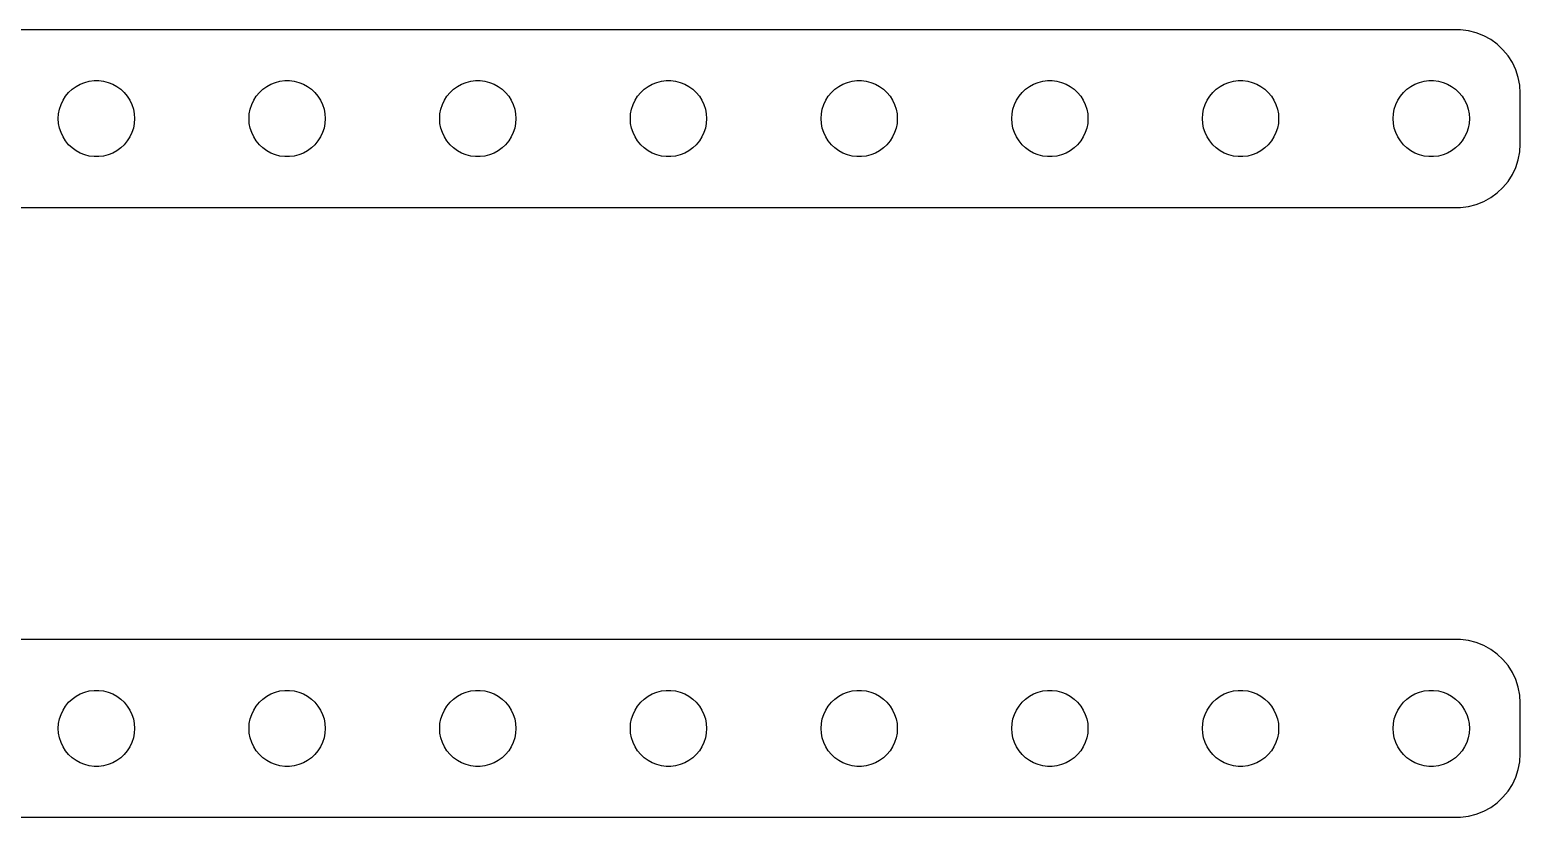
# Model space of a CAD drawing. Header units: metres. Extents: x -108 to 108, y 45 to 75.
# Drawn here: x 49.9 to 108.5, y 44.5 to 75.5 of the extents above; entities that cross this region are included whole.
import ezdxf

# ---------------------------------------------------------------- set-up
doc = ezdxf.new("R2010")
doc.units = ezdxf.units.M

msp = doc.modelspace()

# ---------------------------------------------------------------- linework, layer by layer
for p, q in [((106.157, 75.4951), (-106.157, 75.4951)), ((106.468, 75.4557), (106.157, 75.4951)), ((106.773, 75.3776), (106.468, 75.4557)), ((107.064, 75.2621), (106.773, 75.3776)), ((107.34, 75.1108), (107.064, 75.2621)), ((107.594, 74.9263), (107.34, 75.1108)), ((107.822, 74.7114), (107.594, 74.9263)), ((108.023, 74.4695), (107.822, 74.7114)), ((108.191, 74.2044), (108.023, 74.4695)), ((108.324, 73.9203), (108.191, 74.2044)), ((108.421, 73.6217), (108.324, 73.9203)), ((51.6963, 73.2665), (51.8613, 73.3572)), ((51.8613, 73.3572), (52.0365, 73.4266)), ((52.0365, 73.4266), (52.2189, 73.4734)), ((52.2189, 73.4734), (52.4058, 73.497)), ((52.4058, 73.497), (52.5942, 73.497)), ((52.5942, 73.497), (52.7811, 73.4734)), ((52.7811, 73.4734), (52.9635, 73.4266)), ((52.9635, 73.4266), (53.1387, 73.3572)), ((53.1387, 73.3572), (53.3037, 73.2665)), ((59.1963, 73.2665), (59.3613, 73.3572)), ((59.3613, 73.3572), (59.5365, 73.4266)), ((59.5365, 73.4266), (59.7189, 73.4734)), ((59.7189, 73.4734), (59.9058, 73.497)), ((59.9058, 73.497), (60.0942, 73.497)), ((60.0942, 73.497), (60.2811, 73.4734)), ((60.2811, 73.4734), (60.4635, 73.4266)), ((60.4635, 73.4266), (60.6387, 73.3572)), ((60.6387, 73.3572), (60.8037, 73.2665)), ((66.6963, 73.2665), (66.8613, 73.3572)), ((66.8613, 73.3572), (67.0365, 73.4266)), ((67.0365, 73.4266), (67.2189, 73.4734)), ((67.2189, 73.4734), (67.4058, 73.497)), ((67.4058, 73.497), (67.5942, 73.497)), ((67.5942, 73.497), (67.7811, 73.4734)), ((67.7811, 73.4734), (67.9635, 73.4266)), ((67.9635, 73.4266), (68.1387, 73.3572)), ((68.1387, 73.3572), (68.3037, 73.2665)), ((74.1963, 73.2665), (74.3613, 73.3572)), ((74.3613, 73.3572), (74.5365, 73.4266)), ((74.5365, 73.4266), (74.7189, 73.4734)), ((74.7189, 73.4734), (74.9058, 73.497)), ((74.9058, 73.497), (75.0942, 73.497)), ((75.0942, 73.497), (75.2811, 73.4734)), ((75.2811, 73.4734), (75.4635, 73.4266)), ((75.4635, 73.4266), (75.6387, 73.3572)), ((75.6387, 73.3572), (75.8037, 73.2665)), ((81.6963, 73.2665), (81.8613, 73.3572)), ((81.8613, 73.3572), (82.0365, 73.4266)), ((82.0365, 73.4266), (82.2189, 73.4734)), ((82.2189, 73.4734), (82.4058, 73.497)), ((82.4058, 73.497), (82.5942, 73.497)), ((82.5942, 73.497), (82.7811, 73.4734)), ((82.7811, 73.4734), (82.9635, 73.4266)), ((82.9635, 73.4266), (83.1387, 73.3572)), ((83.1387, 73.3572), (83.3037, 73.2665)), ((89.1963, 73.2665), (89.3613, 73.3572)), ((89.3613, 73.3572), (89.5365, 73.4266)), ((89.5365, 73.4266), (89.7189, 73.4734)), ((89.7189, 73.4734), (89.9058, 73.497)), ((89.9058, 73.497), (90.0942, 73.497)), ((90.0942, 73.497), (90.2811, 73.4734)), ((90.2811, 73.4734), (90.4635, 73.4266)), ((90.4635, 73.4266), (90.6387, 73.3572)), ((90.6387, 73.3572), (90.8037, 73.2665)), ((96.6963, 73.2665), (96.8613, 73.3572)), ((96.8613, 73.3572), (97.0365, 73.4266)), ((97.0365, 73.4266), (97.2189, 73.4734)), ((97.2189, 73.4734), (97.4058, 73.497)), ((97.4058, 73.497), (97.5942, 73.497)), ((97.5942, 73.497), (97.7811, 73.4734)), ((97.7811, 73.4734), (97.9635, 73.4266)), ((97.9635, 73.4266), (98.1387, 73.3572)), ((98.1387, 73.3572), (98.3037, 73.2665)), ((104.196, 73.2665), (104.361, 73.3572)), ((104.361, 73.3572), (104.536, 73.4266)), ((104.536, 73.4266), (104.719, 73.4734)), ((104.719, 73.4734), (104.906, 73.497)), ((104.906, 73.497), (105.094, 73.497)), ((105.094, 73.497), (105.281, 73.4734)), ((105.281, 73.4734), (105.464, 73.4266)), ((105.464, 73.4266), (105.639, 73.3572)), ((105.639, 73.3572), (105.804, 73.2665)), ((108.48, 73.3133), (108.421, 73.6217)), ((108.5, 73), (108.48, 73.3133)), ((51.1053, 72.5522), (51.1855, 72.7226)), ((51.1855, 72.7226), (51.2865, 72.8817)), ((51.2865, 72.8817), (51.4065, 73.0268)), ((51.4065, 73.0268), (51.5439, 73.1558)), ((51.5439, 73.1558), (51.6963, 73.2665)), ((53.3037, 73.2665), (53.4561, 73.1558)), ((53.4561, 73.1558), (53.5934, 73.0268)), ((53.5934, 73.0268), (53.7135, 72.8817)), ((53.7135, 72.8817), (53.8145, 72.7226)), ((53.8145, 72.7226), (53.8947, 72.5522)), ((58.6053, 72.5522), (58.6855, 72.7226)), ((58.6855, 72.7226), (58.7865, 72.8817)), ((58.7865, 72.8817), (58.9065, 73.0268)), ((58.9065, 73.0268), (59.0439, 73.1558)), ((59.0439, 73.1558), (59.1963, 73.2665)), ((60.8037, 73.2665), (60.9561, 73.1558)), ((60.9561, 73.1558), (61.0934, 73.0268)), ((61.0934, 73.0268), (61.2135, 72.8817)), ((61.2135, 72.8817), (61.3145, 72.7226)), ((61.3145, 72.7226), (61.3947, 72.5522)), ((66.1053, 72.5522), (66.1855, 72.7226)), ((66.1855, 72.7226), (66.2865, 72.8817)), ((66.2865, 72.8817), (66.4065, 73.0268)), ((66.4065, 73.0268), (66.5439, 73.1558)), ((66.5439, 73.1558), (66.6963, 73.2665)), ((68.3037, 73.2665), (68.4561, 73.1558)), ((68.4561, 73.1558), (68.5934, 73.0268)), ((68.5934, 73.0268), (68.7135, 72.8817)), ((68.7135, 72.8817), (68.8145, 72.7226)), ((68.8145, 72.7226), (68.8947, 72.5522)), ((73.6053, 72.5522), (73.6855, 72.7226)), ((73.6855, 72.7226), (73.7865, 72.8817)), ((73.7865, 72.8817), (73.9065, 73.0268)), ((73.9065, 73.0268), (74.0439, 73.1558)), ((74.0439, 73.1558), (74.1963, 73.2665)), ((75.8037, 73.2665), (75.9561, 73.1558)), ((75.9561, 73.1558), (76.0934, 73.0268)), ((76.0934, 73.0268), (76.2135, 72.8817)), ((76.2135, 72.8817), (76.3145, 72.7226)), ((76.3145, 72.7226), (76.3947, 72.5522)), ((81.1053, 72.5522), (81.1855, 72.7226)), ((81.1855, 72.7226), (81.2865, 72.8817)), ((81.2865, 72.8817), (81.4065, 73.0268)), ((81.4065, 73.0268), (81.5439, 73.1558)), ((81.5439, 73.1558), (81.6963, 73.2665)), ((83.3037, 73.2665), (83.4561, 73.1558)), ((83.4561, 73.1558), (83.5934, 73.0268)), ((83.5934, 73.0268), (83.7135, 72.8817)), ((83.7135, 72.8817), (83.8145, 72.7226)), ((83.8145, 72.7226), (83.8947, 72.5522)), ((88.6053, 72.5522), (88.6855, 72.7226)), ((88.6855, 72.7226), (88.7865, 72.8817)), ((88.7865, 72.8817), (88.9065, 73.0268)), ((88.9065, 73.0268), (89.0439, 73.1558)), ((89.0439, 73.1558), (89.1963, 73.2665)), ((90.8037, 73.2665), (90.9561, 73.1558)), ((90.9561, 73.1558), (91.0934, 73.0268)), ((91.0934, 73.0268), (91.2135, 72.8817)), ((91.2135, 72.8817), (91.3145, 72.7226)), ((91.3145, 72.7226), (91.3947, 72.5522)), ((96.1053, 72.5522), (96.1855, 72.7226)), ((96.1855, 72.7226), (96.2865, 72.8817)), ((96.2865, 72.8817), (96.4065, 73.0268)), ((96.4065, 73.0268), (96.5439, 73.1558)), ((96.5439, 73.1558), (96.6963, 73.2665)), ((98.3037, 73.2665), (98.4561, 73.1558)), ((98.4561, 73.1558), (98.5934, 73.0268)), ((98.5934, 73.0268), (98.7135, 72.8817)), ((98.7135, 72.8817), (98.8145, 72.7226)), ((98.8145, 72.7226), (98.8947, 72.5522)), ((103.605, 72.5522), (103.686, 72.7226)), ((103.686, 72.7226), (103.786, 72.8817)), ((103.786, 72.8817), (103.907, 73.0268)), ((103.907, 73.0268), (104.044, 73.1558)), ((104.044, 73.1558), (104.196, 73.2665)), ((105.804, 73.2665), (105.956, 73.1558)), ((105.956, 73.1558), (106.093, 73.0268)), ((106.093, 73.0268), (106.214, 72.8817)), ((106.214, 72.8817), (106.314, 72.7226)), ((106.314, 72.7226), (106.395, 72.5522)), ((108.5, 71), (108.5, 73)), ((51, 72), (51.0118, 72.188)), ((51.0118, 72.188), (51.0471, 72.373)), ((51.0471, 72.373), (51.1053, 72.5522)), ((53.8947, 72.5522), (53.9529, 72.373)), ((53.9529, 72.373), (53.9882, 72.188)), ((53.9882, 72.188), (54, 72)), ((58.5, 72), (58.5118, 72.188)), ((58.5118, 72.188), (58.5471, 72.373)), ((58.5471, 72.373), (58.6053, 72.5522)), ((61.3947, 72.5522), (61.4529, 72.373)), ((61.4529, 72.373), (61.4882, 72.188)), ((61.4882, 72.188), (61.5, 72)), ((66, 72), (66.0118, 72.188)), ((66.0118, 72.188), (66.0471, 72.373)), ((66.0471, 72.373), (66.1053, 72.5522)), ((68.8947, 72.5522), (68.9529, 72.373)), ((68.9529, 72.373), (68.9882, 72.188)), ((68.9882, 72.188), (69, 72)), ((73.5, 72), (73.5118, 72.188)), ((73.5118, 72.188), (73.5471, 72.373)), ((73.5471, 72.373), (73.6053, 72.5522)), ((76.3947, 72.5522), (76.4529, 72.373)), ((76.4529, 72.373), (76.4882, 72.188)), ((76.4882, 72.188), (76.5, 72)), ((81, 72), (81.0118, 72.188)), ((81.0118, 72.188), (81.0471, 72.373)), ((81.0471, 72.373), (81.1053, 72.5522)), ((83.8947, 72.5522), (83.9529, 72.373)), ((83.9529, 72.373), (83.9882, 72.188)), ((83.9882, 72.188), (84, 72)), ((88.5, 72), (88.5118, 72.188)), ((88.5118, 72.188), (88.5471, 72.373)), ((88.5471, 72.373), (88.6053, 72.5522)), ((91.3947, 72.5522), (91.4529, 72.373)), ((91.4529, 72.373), (91.4882, 72.188)), ((91.4882, 72.188), (91.5, 72)), ((96, 72), (96.0118, 72.188)), ((96.0118, 72.188), (96.0471, 72.373)), ((96.0471, 72.373), (96.1053, 72.5522)), ((98.8947, 72.5522), (98.9529, 72.373)), ((98.9529, 72.373), (98.9882, 72.188)), ((98.9882, 72.188), (99, 72)), ((103.5, 72), (103.512, 72.188)), ((103.512, 72.188), (103.547, 72.373)), ((103.547, 72.373), (103.605, 72.5522)), ((106.395, 72.5522), (106.453, 72.373)), ((106.453, 72.373), (106.488, 72.188)), ((106.488, 72.188), (106.5, 72)), ((51.0118, 71.812), (51, 72)), ((51.0471, 71.627), (51.0118, 71.812)), ((51.1053, 71.4478), (51.0471, 71.627)), ((53.9529, 71.627), (53.8947, 71.4478)), ((53.9882, 71.812), (53.9529, 71.627)), ((54, 72), (53.9882, 71.812)), ((58.5118, 71.812), (58.5, 72)), ((58.5471, 71.627), (58.5118, 71.812)), ((58.6053, 71.4478), (58.5471, 71.627)), ((61.4529, 71.627), (61.3947, 71.4478)), ((61.4882, 71.812), (61.4529, 71.627)), ((61.5, 72), (61.4882, 71.812)), ((66.0118, 71.812), (66, 72)), ((66.0471, 71.627), (66.0118, 71.812)), ((66.1053, 71.4478), (66.0471, 71.627)), ((68.9529, 71.627), (68.8947, 71.4478)), ((68.9882, 71.812), (68.9529, 71.627)), ((69, 72), (68.9882, 71.812)), ((73.5118, 71.812), (73.5, 72)), ((73.5471, 71.627), (73.5118, 71.812)), ((73.6053, 71.4478), (73.5471, 71.627)), ((76.4529, 71.627), (76.3947, 71.4478)), ((76.4882, 71.812), (76.4529, 71.627)), ((76.5, 72), (76.4882, 71.812)), ((81.0118, 71.812), (81, 72)), ((81.0471, 71.627), (81.0118, 71.812)), ((81.1053, 71.4478), (81.0471, 71.627)), ((83.9529, 71.627), (83.8947, 71.4478)), ((83.9882, 71.812), (83.9529, 71.627)), ((84, 72), (83.9882, 71.812)), ((88.5118, 71.812), (88.5, 72)), ((88.5471, 71.627), (88.5118, 71.812)), ((88.6053, 71.4478), (88.5471, 71.627)), ((91.4529, 71.627), (91.3947, 71.4478)), ((91.4882, 71.812), (91.4529, 71.627)), ((91.5, 72), (91.4882, 71.812)), ((96.0118, 71.812), (96, 72)), ((96.0471, 71.627), (96.0118, 71.812)), ((96.1053, 71.4478), (96.0471, 71.627)), ((98.9529, 71.627), (98.8947, 71.4478)), ((98.9882, 71.812), (98.9529, 71.627)), ((99, 72), (98.9882, 71.812)), ((103.512, 71.812), (103.5, 72)), ((103.547, 71.627), (103.512, 71.812)), ((103.605, 71.4478), (103.547, 71.627)), ((106.453, 71.627), (106.395, 71.4478)), ((106.488, 71.812), (106.453, 71.627)), ((106.5, 72), (106.488, 71.812)), ((51.1855, 71.2774), (51.1053, 71.4478)), ((51.2865, 71.1183), (51.1855, 71.2774)), ((51.4065, 70.9732), (51.2865, 71.1183)), ((51.5439, 70.8442), (51.4065, 70.9732)), ((53.5934, 70.9732), (53.4561, 70.8442)), ((53.7135, 71.1183), (53.5934, 70.9732)), ((53.8145, 71.2774), (53.7135, 71.1183)), ((53.8947, 71.4478), (53.8145, 71.2774)), ((58.6855, 71.2774), (58.6053, 71.4478)), ((58.7865, 71.1183), (58.6855, 71.2774)), ((58.9065, 70.9732), (58.7865, 71.1183)), ((59.0439, 70.8442), (58.9065, 70.9732)), ((61.0934, 70.9732), (60.9561, 70.8442)), ((61.2135, 71.1183), (61.0934, 70.9732)), ((61.3145, 71.2774), (61.2135, 71.1183)), ((61.3947, 71.4478), (61.3145, 71.2774)), ((66.1855, 71.2774), (66.1053, 71.4478)), ((66.2865, 71.1183), (66.1855, 71.2774)), ((66.4065, 70.9732), (66.2865, 71.1183)), ((66.5439, 70.8442), (66.4065, 70.9732)), ((68.5934, 70.9732), (68.4561, 70.8442)), ((68.7135, 71.1183), (68.5934, 70.9732)), ((68.8145, 71.2774), (68.7135, 71.1183)), ((68.8947, 71.4478), (68.8145, 71.2774)), ((73.6855, 71.2774), (73.6053, 71.4478)), ((73.7865, 71.1183), (73.6855, 71.2774)), ((73.9065, 70.9732), (73.7865, 71.1183)), ((74.0439, 70.8442), (73.9065, 70.9732)), ((76.0934, 70.9732), (75.9561, 70.8442)), ((76.2135, 71.1183), (76.0934, 70.9732)), ((76.3145, 71.2774), (76.2135, 71.1183)), ((76.3947, 71.4478), (76.3145, 71.2774)), ((81.1855, 71.2774), (81.1053, 71.4478)), ((81.2865, 71.1183), (81.1855, 71.2774)), ((81.4065, 70.9732), (81.2865, 71.1183)), ((81.5439, 70.8442), (81.4065, 70.9732)), ((83.5934, 70.9732), (83.4561, 70.8442)), ((83.7135, 71.1183), (83.5934, 70.9732)), ((83.8145, 71.2774), (83.7135, 71.1183)), ((83.8947, 71.4478), (83.8145, 71.2774)), ((88.6855, 71.2774), (88.6053, 71.4478)), ((88.7865, 71.1183), (88.6855, 71.2774)), ((88.9065, 70.9732), (88.7865, 71.1183)), ((89.0439, 70.8442), (88.9065, 70.9732)), ((91.0934, 70.9732), (90.9561, 70.8442)), ((91.2135, 71.1183), (91.0934, 70.9732)), ((91.3145, 71.2774), (91.2135, 71.1183)), ((91.3947, 71.4478), (91.3145, 71.2774)), ((96.1855, 71.2774), (96.1053, 71.4478)), ((96.2865, 71.1183), (96.1855, 71.2774)), ((96.4065, 70.9732), (96.2865, 71.1183)), ((96.5439, 70.8442), (96.4065, 70.9732)), ((98.5934, 70.9732), (98.4561, 70.8442)), ((98.7135, 71.1183), (98.5934, 70.9732)), ((98.8145, 71.2774), (98.7135, 71.1183)), ((98.8947, 71.4478), (98.8145, 71.2774)), ((103.686, 71.2774), (103.605, 71.4478)), ((103.786, 71.1183), (103.686, 71.2774)), ((103.907, 70.9732), (103.786, 71.1183)), ((104.044, 70.8442), (103.907, 70.9732)), ((106.093, 70.9732), (105.956, 70.8442)), ((106.214, 71.1183), (106.093, 70.9732)), ((106.314, 71.2774), (106.214, 71.1183)), ((106.395, 71.4478), (106.314, 71.2774)), ((108.48, 70.6867), (108.5, 71)), ((51.6963, 70.7335), (51.5439, 70.8442)), ((51.8613, 70.6428), (51.6963, 70.7335)), ((52.0365, 70.5734), (51.8613, 70.6428)), ((52.2189, 70.5266), (52.0365, 70.5734)), ((52.4058, 70.503), (52.2189, 70.5266)), ((52.5942, 70.503), (52.4058, 70.503)), ((52.7811, 70.5266), (52.5942, 70.503)), ((52.9635, 70.5734), (52.7811, 70.5266)), ((53.1387, 70.6428), (52.9635, 70.5734)), ((53.3037, 70.7335), (53.1387, 70.6428)), ((53.4561, 70.8442), (53.3037, 70.7335)), ((59.1963, 70.7335), (59.0439, 70.8442)), ((59.3613, 70.6428), (59.1963, 70.7335)), ((59.5365, 70.5734), (59.3613, 70.6428)), ((59.7189, 70.5266), (59.5365, 70.5734)), ((59.9058, 70.503), (59.7189, 70.5266)), ((60.0942, 70.503), (59.9058, 70.503)), ((60.2811, 70.5266), (60.0942, 70.503)), ((60.4635, 70.5734), (60.2811, 70.5266)), ((60.6387, 70.6428), (60.4635, 70.5734)), ((60.8037, 70.7335), (60.6387, 70.6428)), ((60.9561, 70.8442), (60.8037, 70.7335)), ((66.6963, 70.7335), (66.5439, 70.8442)), ((66.8613, 70.6428), (66.6963, 70.7335)), ((67.0365, 70.5734), (66.8613, 70.6428)), ((67.2189, 70.5266), (67.0365, 70.5734)), ((67.4058, 70.503), (67.2189, 70.5266)), ((67.5942, 70.503), (67.4058, 70.503)), ((67.7811, 70.5266), (67.5942, 70.503)), ((67.9635, 70.5734), (67.7811, 70.5266)), ((68.1387, 70.6428), (67.9635, 70.5734)), ((68.3037, 70.7335), (68.1387, 70.6428)), ((68.4561, 70.8442), (68.3037, 70.7335)), ((74.1963, 70.7335), (74.0439, 70.8442)), ((74.3613, 70.6428), (74.1963, 70.7335)), ((74.5365, 70.5734), (74.3613, 70.6428)), ((74.7189, 70.5266), (74.5365, 70.5734)), ((74.9058, 70.503), (74.7189, 70.5266)), ((75.0942, 70.503), (74.9058, 70.503)), ((75.2811, 70.5266), (75.0942, 70.503)), ((75.4635, 70.5734), (75.2811, 70.5266)), ((75.6387, 70.6428), (75.4635, 70.5734)), ((75.8037, 70.7335), (75.6387, 70.6428)), ((75.9561, 70.8442), (75.8037, 70.7335)), ((81.6963, 70.7335), (81.5439, 70.8442)), ((81.8613, 70.6428), (81.6963, 70.7335)), ((82.0365, 70.5734), (81.8613, 70.6428)), ((82.2189, 70.5266), (82.0365, 70.5734)), ((82.4058, 70.503), (82.2189, 70.5266)), ((82.5942, 70.503), (82.4058, 70.503)), ((82.7811, 70.5266), (82.5942, 70.503)), ((82.9635, 70.5734), (82.7811, 70.5266)), ((83.1387, 70.6428), (82.9635, 70.5734)), ((83.3037, 70.7335), (83.1387, 70.6428)), ((83.4561, 70.8442), (83.3037, 70.7335)), ((89.1963, 70.7335), (89.0439, 70.8442)), ((89.3613, 70.6428), (89.1963, 70.7335)), ((89.5365, 70.5734), (89.3613, 70.6428)), ((89.7189, 70.5266), (89.5365, 70.5734)), ((89.9058, 70.503), (89.7189, 70.5266)), ((90.0942, 70.503), (89.9058, 70.503)), ((90.2811, 70.5266), (90.0942, 70.503)), ((90.4635, 70.5734), (90.2811, 70.5266)), ((90.6387, 70.6428), (90.4635, 70.5734)), ((90.8037, 70.7335), (90.6387, 70.6428)), ((90.9561, 70.8442), (90.8037, 70.7335)), ((96.6963, 70.7335), (96.5439, 70.8442)), ((96.8613, 70.6428), (96.6963, 70.7335)), ((97.0365, 70.5734), (96.8613, 70.6428)), ((97.2189, 70.5266), (97.0365, 70.5734)), ((97.4058, 70.503), (97.2189, 70.5266)), ((97.5942, 70.503), (97.4058, 70.503)), ((97.7811, 70.5266), (97.5942, 70.503)), ((97.9635, 70.5734), (97.7811, 70.5266)), ((98.1387, 70.6428), (97.9635, 70.5734)), ((98.3037, 70.7335), (98.1387, 70.6428)), ((98.4561, 70.8442), (98.3037, 70.7335)), ((104.196, 70.7335), (104.044, 70.8442)), ((104.361, 70.6428), (104.196, 70.7335)), ((104.536, 70.5734), (104.361, 70.6428)), ((104.719, 70.5266), (104.536, 70.5734)), ((104.906, 70.503), (104.719, 70.5266)), ((105.094, 70.503), (104.906, 70.503)), ((105.281, 70.5266), (105.094, 70.503)), ((105.464, 70.5734), (105.281, 70.5266)), ((105.639, 70.6428), (105.464, 70.5734)), ((105.804, 70.7335), (105.639, 70.6428)), ((105.956, 70.8442), (105.804, 70.7335)), ((108.324, 70.0797), (108.421, 70.3783)), ((108.421, 70.3783), (108.48, 70.6867)), ((108.023, 69.5305), (108.191, 69.7956)), ((108.191, 69.7956), (108.324, 70.0797)), ((107.594, 69.0737), (107.822, 69.2886)), ((107.822, 69.2886), (108.023, 69.5305)), ((106.468, 68.5443), (106.773, 68.6224)), ((106.773, 68.6224), (107.064, 68.7379)), ((107.064, 68.7379), (107.34, 68.8892)), ((107.34, 68.8892), (107.594, 69.0737)), ((-106.157, 68.5049), (106.157, 68.5049)), ((106.157, 68.5049), (106.468, 68.5443)), ((106.157, 51.4951), (-106.157, 51.4951)), ((106.468, 51.4557), (106.157, 51.4951)), ((106.773, 51.3776), (106.468, 51.4557)), ((107.064, 51.2621), (106.773, 51.3776)), ((107.34, 51.1108), (107.064, 51.2621)), ((107.594, 50.9263), (107.34, 51.1108)), ((107.822, 50.7114), (107.594, 50.9263)), ((108.023, 50.4695), (107.822, 50.7114)), ((108.191, 50.2044), (108.023, 50.4695)), ((108.324, 49.9203), (108.191, 50.2044)), ((108.421, 49.6217), (108.324, 49.9203)), ((51.5439, 49.1558), (51.6963, 49.2665)), ((51.6963, 49.2665), (51.8613, 49.3572)), ((51.8613, 49.3572), (52.0365, 49.4266)), ((52.0365, 49.4266), (52.2189, 49.4734)), ((52.2189, 49.4734), (52.4058, 49.497)), ((52.4058, 49.497), (52.5942, 49.497)), ((52.5942, 49.497), (52.7811, 49.4734)), ((52.7811, 49.4734), (52.9635, 49.4266)), ((52.9635, 49.4266), (53.1387, 49.3572)), ((53.1387, 49.3572), (53.3037, 49.2665)), ((53.3037, 49.2665), (53.4561, 49.1558)), ((59.0439, 49.1558), (59.1963, 49.2665)), ((59.1963, 49.2665), (59.3613, 49.3572)), ((59.3613, 49.3572), (59.5365, 49.4266)), ((59.5365, 49.4266), (59.7189, 49.4734)), ((59.7189, 49.4734), (59.9058, 49.497)), ((59.9058, 49.497), (60.0942, 49.497)), ((60.0942, 49.497), (60.2811, 49.4734)), ((60.2811, 49.4734), (60.4635, 49.4266)), ((60.4635, 49.4266), (60.6387, 49.3572)), ((60.6387, 49.3572), (60.8037, 49.2665)), ((60.8037, 49.2665), (60.9561, 49.1558)), ((66.5439, 49.1558), (66.6963, 49.2665)), ((66.6963, 49.2665), (66.8613, 49.3572)), ((66.8613, 49.3572), (67.0365, 49.4266)), ((67.0365, 49.4266), (67.2189, 49.4734)), ((67.2189, 49.4734), (67.4058, 49.497)), ((67.4058, 49.497), (67.5942, 49.497)), ((67.5942, 49.497), (67.7811, 49.4734)), ((67.7811, 49.4734), (67.9635, 49.4266)), ((67.9635, 49.4266), (68.1387, 49.3572)), ((68.1387, 49.3572), (68.3037, 49.2665)), ((68.3037, 49.2665), (68.4561, 49.1558)), ((74.0439, 49.1558), (74.1963, 49.2665)), ((74.1963, 49.2665), (74.3613, 49.3572)), ((74.3613, 49.3572), (74.5365, 49.4266)), ((74.5365, 49.4266), (74.7189, 49.4734)), ((74.7189, 49.4734), (74.9058, 49.497)), ((74.9058, 49.497), (75.0942, 49.497)), ((75.0942, 49.497), (75.2811, 49.4734)), ((75.2811, 49.4734), (75.4635, 49.4266)), ((75.4635, 49.4266), (75.6387, 49.3572)), ((75.6387, 49.3572), (75.8037, 49.2665)), ((75.8037, 49.2665), (75.9561, 49.1558)), ((81.5439, 49.1558), (81.6963, 49.2665)), ((81.6963, 49.2665), (81.8613, 49.3572)), ((81.8613, 49.3572), (82.0365, 49.4266)), ((82.0365, 49.4266), (82.2189, 49.4734)), ((82.2189, 49.4734), (82.4058, 49.497)), ((82.4058, 49.497), (82.5942, 49.497)), ((82.5942, 49.497), (82.7811, 49.4734)), ((82.7811, 49.4734), (82.9635, 49.4266)), ((82.9635, 49.4266), (83.1387, 49.3572)), ((83.1387, 49.3572), (83.3037, 49.2665)), ((83.3037, 49.2665), (83.4561, 49.1558)), ((89.0439, 49.1558), (89.1963, 49.2665)), ((89.1963, 49.2665), (89.3613, 49.3572)), ((89.3613, 49.3572), (89.5365, 49.4266)), ((89.5365, 49.4266), (89.7189, 49.4734)), ((89.7189, 49.4734), (89.9058, 49.497)), ((89.9058, 49.497), (90.0942, 49.497)), ((90.0942, 49.497), (90.2811, 49.4734)), ((90.2811, 49.4734), (90.4635, 49.4266)), ((90.4635, 49.4266), (90.6387, 49.3572)), ((90.6387, 49.3572), (90.8037, 49.2665)), ((90.8037, 49.2665), (90.9561, 49.1558)), ((96.5439, 49.1558), (96.6963, 49.2665)), ((96.6963, 49.2665), (96.8613, 49.3572)), ((96.8613, 49.3572), (97.0365, 49.4266)), ((97.0365, 49.4266), (97.2189, 49.4734)), ((97.2189, 49.4734), (97.4058, 49.497)), ((97.4058, 49.497), (97.5942, 49.497)), ((97.5942, 49.497), (97.7811, 49.4734)), ((97.7811, 49.4734), (97.9635, 49.4266)), ((97.9635, 49.4266), (98.1387, 49.3572)), ((98.1387, 49.3572), (98.3037, 49.2665)), ((98.3037, 49.2665), (98.4561, 49.1558)), ((104.044, 49.1558), (104.196, 49.2665)), ((104.196, 49.2665), (104.361, 49.3572)), ((104.361, 49.3572), (104.536, 49.4266)), ((104.536, 49.4266), (104.719, 49.4734)), ((104.719, 49.4734), (104.906, 49.497)), ((104.906, 49.497), (105.094, 49.497)), ((105.094, 49.497), (105.281, 49.4734)), ((105.281, 49.4734), (105.464, 49.4266)), ((105.464, 49.4266), (105.639, 49.3572)), ((105.639, 49.3572), (105.804, 49.2665)), ((105.804, 49.2665), (105.956, 49.1558)), ((108.48, 49.3133), (108.421, 49.6217)), ((108.5, 49), (108.48, 49.3133)), ((51.1053, 48.5522), (51.1855, 48.7226)), ((51.1855, 48.7226), (51.2865, 48.8817)), ((51.2865, 48.8817), (51.4065, 49.0268)), ((51.4065, 49.0268), (51.5439, 49.1558)), ((53.4561, 49.1558), (53.5934, 49.0268)), ((53.5934, 49.0268), (53.7135, 48.8817)), ((53.7135, 48.8817), (53.8145, 48.7226)), ((53.8145, 48.7226), (53.8947, 48.5522)), ((58.6053, 48.5522), (58.6855, 48.7226)), ((58.6855, 48.7226), (58.7865, 48.8817)), ((58.7865, 48.8817), (58.9065, 49.0268)), ((58.9065, 49.0268), (59.0439, 49.1558)), ((60.9561, 49.1558), (61.0934, 49.0268)), ((61.0934, 49.0268), (61.2135, 48.8817)), ((61.2135, 48.8817), (61.3145, 48.7226)), ((61.3145, 48.7226), (61.3947, 48.5522)), ((66.1053, 48.5522), (66.1855, 48.7226)), ((66.1855, 48.7226), (66.2865, 48.8817)), ((66.2865, 48.8817), (66.4065, 49.0268)), ((66.4065, 49.0268), (66.5439, 49.1558)), ((68.4561, 49.1558), (68.5934, 49.0268)), ((68.5934, 49.0268), (68.7135, 48.8817)), ((68.7135, 48.8817), (68.8145, 48.7226)), ((68.8145, 48.7226), (68.8947, 48.5522)), ((73.6053, 48.5522), (73.6855, 48.7226)), ((73.6855, 48.7226), (73.7865, 48.8817)), ((73.7865, 48.8817), (73.9065, 49.0268)), ((73.9065, 49.0268), (74.0439, 49.1558)), ((75.9561, 49.1558), (76.0934, 49.0268)), ((76.0934, 49.0268), (76.2135, 48.8817)), ((76.2135, 48.8817), (76.3145, 48.7226)), ((76.3145, 48.7226), (76.3947, 48.5522)), ((81.1053, 48.5522), (81.1855, 48.7226)), ((81.1855, 48.7226), (81.2865, 48.8817)), ((81.2865, 48.8817), (81.4065, 49.0268)), ((81.4065, 49.0268), (81.5439, 49.1558)), ((83.4561, 49.1558), (83.5934, 49.0268)), ((83.5934, 49.0268), (83.7135, 48.8817)), ((83.7135, 48.8817), (83.8145, 48.7226)), ((83.8145, 48.7226), (83.8947, 48.5522)), ((88.6053, 48.5522), (88.6855, 48.7226)), ((88.6855, 48.7226), (88.7865, 48.8817)), ((88.7865, 48.8817), (88.9065, 49.0268)), ((88.9065, 49.0268), (89.0439, 49.1558)), ((90.9561, 49.1558), (91.0934, 49.0268)), ((91.0934, 49.0268), (91.2135, 48.8817)), ((91.2135, 48.8817), (91.3145, 48.7226)), ((91.3145, 48.7226), (91.3947, 48.5522)), ((96.1053, 48.5522), (96.1855, 48.7226)), ((96.1855, 48.7226), (96.2865, 48.8817)), ((96.2865, 48.8817), (96.4065, 49.0268)), ((96.4065, 49.0268), (96.5439, 49.1558)), ((98.4561, 49.1558), (98.5934, 49.0268)), ((98.5934, 49.0268), (98.7135, 48.8817)), ((98.7135, 48.8817), (98.8145, 48.7226)), ((98.8145, 48.7226), (98.8947, 48.5522)), ((103.605, 48.5522), (103.686, 48.7226)), ((103.686, 48.7226), (103.786, 48.8817)), ((103.786, 48.8817), (103.907, 49.0268)), ((103.907, 49.0268), (104.044, 49.1558)), ((105.956, 49.1558), (106.093, 49.0268)), ((106.093, 49.0268), (106.214, 48.8817)), ((106.214, 48.8817), (106.314, 48.7226)), ((106.314, 48.7226), (106.395, 48.5522)), ((108.5, 47), (108.5, 49)), ((51, 48), (51.0118, 48.188)), ((51.0118, 48.188), (51.0471, 48.373)), ((51.0471, 48.373), (51.1053, 48.5522)), ((53.8947, 48.5522), (53.9529, 48.373)), ((53.9529, 48.373), (53.9882, 48.188)), ((53.9882, 48.188), (54, 48)), ((58.5, 48), (58.5118, 48.188)), ((58.5118, 48.188), (58.5471, 48.373)), ((58.5471, 48.373), (58.6053, 48.5522)), ((61.3947, 48.5522), (61.4529, 48.373)), ((61.4529, 48.373), (61.4882, 48.188)), ((61.4882, 48.188), (61.5, 48)), ((66, 48), (66.0118, 48.188)), ((66.0118, 48.188), (66.0471, 48.373)), ((66.0471, 48.373), (66.1053, 48.5522)), ((68.8947, 48.5522), (68.9529, 48.373)), ((68.9529, 48.373), (68.9882, 48.188)), ((68.9882, 48.188), (69, 48)), ((73.5, 48), (73.5118, 48.188)), ((73.5118, 48.188), (73.5471, 48.373)), ((73.5471, 48.373), (73.6053, 48.5522)), ((76.3947, 48.5522), (76.4529, 48.373)), ((76.4529, 48.373), (76.4882, 48.188)), ((76.4882, 48.188), (76.5, 48)), ((81, 48), (81.0118, 48.188)), ((81.0118, 48.188), (81.0471, 48.373)), ((81.0471, 48.373), (81.1053, 48.5522)), ((83.8947, 48.5522), (83.9529, 48.373)), ((83.9529, 48.373), (83.9882, 48.188)), ((83.9882, 48.188), (84, 48)), ((88.5, 48), (88.5118, 48.188)), ((88.5118, 48.188), (88.5471, 48.373)), ((88.5471, 48.373), (88.6053, 48.5522)), ((91.3947, 48.5522), (91.4529, 48.373)), ((91.4529, 48.373), (91.4882, 48.188)), ((91.4882, 48.188), (91.5, 48)), ((96, 48), (96.0118, 48.188)), ((96.0118, 48.188), (96.0471, 48.373)), ((96.0471, 48.373), (96.1053, 48.5522)), ((98.8947, 48.5522), (98.9529, 48.373)), ((98.9529, 48.373), (98.9882, 48.188)), ((98.9882, 48.188), (99, 48)), ((103.5, 48), (103.512, 48.188)), ((103.512, 48.188), (103.547, 48.373)), ((103.547, 48.373), (103.605, 48.5522)), ((106.395, 48.5522), (106.453, 48.373)), ((106.453, 48.373), (106.488, 48.188)), ((106.488, 48.188), (106.5, 48)), ((51.0118, 47.812), (51, 48)), ((51.0471, 47.627), (51.0118, 47.812)), ((51.1053, 47.4478), (51.0471, 47.627)), ((53.9529, 47.627), (53.8947, 47.4478)), ((53.9882, 47.812), (53.9529, 47.627)), ((54, 48), (53.9882, 47.812)), ((58.5118, 47.812), (58.5, 48)), ((58.5471, 47.627), (58.5118, 47.812)), ((58.6053, 47.4478), (58.5471, 47.627)), ((61.4529, 47.627), (61.3947, 47.4478)), ((61.4882, 47.812), (61.4529, 47.627)), ((61.5, 48), (61.4882, 47.812)), ((66.0118, 47.812), (66, 48)), ((66.0471, 47.627), (66.0118, 47.812)), ((66.1053, 47.4478), (66.0471, 47.627)), ((68.9529, 47.627), (68.8947, 47.4478)), ((68.9882, 47.812), (68.9529, 47.627)), ((69, 48), (68.9882, 47.812)), ((73.5118, 47.812), (73.5, 48)), ((73.5471, 47.627), (73.5118, 47.812)), ((73.6053, 47.4478), (73.5471, 47.627)), ((76.4529, 47.627), (76.3947, 47.4478)), ((76.4882, 47.812), (76.4529, 47.627)), ((76.5, 48), (76.4882, 47.812)), ((81.0118, 47.812), (81, 48)), ((81.0471, 47.627), (81.0118, 47.812)), ((81.1053, 47.4478), (81.0471, 47.627)), ((83.9529, 47.627), (83.8947, 47.4478)), ((83.9882, 47.812), (83.9529, 47.627)), ((84, 48), (83.9882, 47.812)), ((88.5118, 47.812), (88.5, 48)), ((88.5471, 47.627), (88.5118, 47.812)), ((88.6053, 47.4478), (88.5471, 47.627)), ((91.4529, 47.627), (91.3947, 47.4478)), ((91.4882, 47.812), (91.4529, 47.627)), ((91.5, 48), (91.4882, 47.812)), ((96.0118, 47.812), (96, 48)), ((96.0471, 47.627), (96.0118, 47.812)), ((96.1053, 47.4478), (96.0471, 47.627)), ((98.9529, 47.627), (98.8947, 47.4478)), ((98.9882, 47.812), (98.9529, 47.627)), ((99, 48), (98.9882, 47.812)), ((103.512, 47.812), (103.5, 48)), ((103.547, 47.627), (103.512, 47.812)), ((103.605, 47.4478), (103.547, 47.627)), ((106.453, 47.627), (106.395, 47.4478)), ((106.488, 47.812), (106.453, 47.627)), ((106.5, 48), (106.488, 47.812)), ((51.1855, 47.2774), (51.1053, 47.4478)), ((51.2865, 47.1183), (51.1855, 47.2774)), ((51.4065, 46.9732), (51.2865, 47.1183)), ((51.5439, 46.8442), (51.4065, 46.9732)), ((53.5934, 46.9732), (53.4561, 46.8442)), ((53.7135, 47.1183), (53.5934, 46.9732)), ((53.8145, 47.2774), (53.7135, 47.1183)), ((53.8947, 47.4478), (53.8145, 47.2774)), ((58.6855, 47.2774), (58.6053, 47.4478)), ((58.7865, 47.1183), (58.6855, 47.2774)), ((58.9065, 46.9732), (58.7865, 47.1183)), ((59.0439, 46.8442), (58.9065, 46.9732)), ((61.0934, 46.9732), (60.9561, 46.8442)), ((61.2135, 47.1183), (61.0934, 46.9732)), ((61.3145, 47.2774), (61.2135, 47.1183)), ((61.3947, 47.4478), (61.3145, 47.2774)), ((66.1855, 47.2774), (66.1053, 47.4478)), ((66.2865, 47.1183), (66.1855, 47.2774)), ((66.4065, 46.9732), (66.2865, 47.1183)), ((66.5439, 46.8442), (66.4065, 46.9732)), ((68.5934, 46.9732), (68.4561, 46.8442)), ((68.7135, 47.1183), (68.5934, 46.9732)), ((68.8145, 47.2774), (68.7135, 47.1183)), ((68.8947, 47.4478), (68.8145, 47.2774)), ((73.6855, 47.2774), (73.6053, 47.4478)), ((73.7865, 47.1183), (73.6855, 47.2774)), ((73.9065, 46.9732), (73.7865, 47.1183)), ((74.0439, 46.8442), (73.9065, 46.9732)), ((76.0934, 46.9732), (75.9561, 46.8442)), ((76.2135, 47.1183), (76.0934, 46.9732)), ((76.3145, 47.2774), (76.2135, 47.1183)), ((76.3947, 47.4478), (76.3145, 47.2774)), ((81.1855, 47.2774), (81.1053, 47.4478)), ((81.2865, 47.1183), (81.1855, 47.2774)), ((81.4065, 46.9732), (81.2865, 47.1183)), ((81.5439, 46.8442), (81.4065, 46.9732)), ((83.5934, 46.9732), (83.4561, 46.8442)), ((83.7135, 47.1183), (83.5934, 46.9732)), ((83.8145, 47.2774), (83.7135, 47.1183)), ((83.8947, 47.4478), (83.8145, 47.2774)), ((88.6855, 47.2774), (88.6053, 47.4478)), ((88.7865, 47.1183), (88.6855, 47.2774)), ((88.9065, 46.9732), (88.7865, 47.1183)), ((89.0439, 46.8442), (88.9065, 46.9732)), ((91.0934, 46.9732), (90.9561, 46.8442)), ((91.2135, 47.1183), (91.0934, 46.9732)), ((91.3145, 47.2774), (91.2135, 47.1183)), ((91.3947, 47.4478), (91.3145, 47.2774)), ((96.1855, 47.2774), (96.1053, 47.4478)), ((96.2865, 47.1183), (96.1855, 47.2774)), ((96.4065, 46.9732), (96.2865, 47.1183)), ((96.5439, 46.8442), (96.4065, 46.9732)), ((98.5934, 46.9732), (98.4561, 46.8442)), ((98.7135, 47.1183), (98.5934, 46.9732)), ((98.8145, 47.2774), (98.7135, 47.1183)), ((98.8947, 47.4478), (98.8145, 47.2774)), ((103.686, 47.2774), (103.605, 47.4478)), ((103.786, 47.1183), (103.686, 47.2774)), ((103.907, 46.9732), (103.786, 47.1183)), ((104.044, 46.8442), (103.907, 46.9732)), ((106.093, 46.9732), (105.956, 46.8442)), ((106.214, 47.1183), (106.093, 46.9732)), ((106.314, 47.2774), (106.214, 47.1183)), ((106.395, 47.4478), (106.314, 47.2774)), ((108.48, 46.6867), (108.5, 47)), ((51.6963, 46.7335), (51.5439, 46.8442)), ((51.8613, 46.6428), (51.6963, 46.7335)), ((52.0365, 46.5734), (51.8613, 46.6428)), ((52.2189, 46.5266), (52.0365, 46.5734)), ((52.4058, 46.503), (52.2189, 46.5266)), ((52.5942, 46.503), (52.4058, 46.503)), ((52.7811, 46.5266), (52.5942, 46.503)), ((52.9635, 46.5734), (52.7811, 46.5266)), ((53.1387, 46.6428), (52.9635, 46.5734)), ((53.3037, 46.7335), (53.1387, 46.6428)), ((53.4561, 46.8442), (53.3037, 46.7335)), ((59.1963, 46.7335), (59.0439, 46.8442)), ((59.3613, 46.6428), (59.1963, 46.7335)), ((59.5365, 46.5734), (59.3613, 46.6428)), ((59.7189, 46.5266), (59.5365, 46.5734)), ((59.9058, 46.503), (59.7189, 46.5266)), ((60.0942, 46.503), (59.9058, 46.503)), ((60.2811, 46.5266), (60.0942, 46.503)), ((60.4635, 46.5734), (60.2811, 46.5266)), ((60.6387, 46.6428), (60.4635, 46.5734)), ((60.8037, 46.7335), (60.6387, 46.6428)), ((60.9561, 46.8442), (60.8037, 46.7335)), ((66.6963, 46.7335), (66.5439, 46.8442)), ((66.8613, 46.6428), (66.6963, 46.7335)), ((67.0365, 46.5734), (66.8613, 46.6428)), ((67.2189, 46.5266), (67.0365, 46.5734)), ((67.4058, 46.503), (67.2189, 46.5266)), ((67.5942, 46.503), (67.4058, 46.503)), ((67.7811, 46.5266), (67.5942, 46.503)), ((67.9635, 46.5734), (67.7811, 46.5266)), ((68.1387, 46.6428), (67.9635, 46.5734)), ((68.3037, 46.7335), (68.1387, 46.6428)), ((68.4561, 46.8442), (68.3037, 46.7335)), ((74.1963, 46.7335), (74.0439, 46.8442)), ((74.3613, 46.6428), (74.1963, 46.7335)), ((74.5365, 46.5734), (74.3613, 46.6428)), ((74.7189, 46.5266), (74.5365, 46.5734)), ((74.9058, 46.503), (74.7189, 46.5266)), ((75.0942, 46.503), (74.9058, 46.503)), ((75.2811, 46.5266), (75.0942, 46.503)), ((75.4635, 46.5734), (75.2811, 46.5266)), ((75.6387, 46.6428), (75.4635, 46.5734)), ((75.8037, 46.7335), (75.6387, 46.6428)), ((75.9561, 46.8442), (75.8037, 46.7335)), ((81.6963, 46.7335), (81.5439, 46.8442)), ((81.8613, 46.6428), (81.6963, 46.7335)), ((82.0365, 46.5734), (81.8613, 46.6428)), ((82.2189, 46.5266), (82.0365, 46.5734)), ((82.4058, 46.503), (82.2189, 46.5266)), ((82.5942, 46.503), (82.4058, 46.503)), ((82.7811, 46.5266), (82.5942, 46.503)), ((82.9635, 46.5734), (82.7811, 46.5266)), ((83.1387, 46.6428), (82.9635, 46.5734)), ((83.3037, 46.7335), (83.1387, 46.6428)), ((83.4561, 46.8442), (83.3037, 46.7335)), ((89.1963, 46.7335), (89.0439, 46.8442)), ((89.3613, 46.6428), (89.1963, 46.7335)), ((89.5365, 46.5734), (89.3613, 46.6428)), ((89.7189, 46.5266), (89.5365, 46.5734)), ((89.9058, 46.503), (89.7189, 46.5266)), ((90.0942, 46.503), (89.9058, 46.503)), ((90.2811, 46.5266), (90.0942, 46.503)), ((90.4635, 46.5734), (90.2811, 46.5266)), ((90.6387, 46.6428), (90.4635, 46.5734)), ((90.8037, 46.7335), (90.6387, 46.6428)), ((90.9561, 46.8442), (90.8037, 46.7335)), ((96.6963, 46.7335), (96.5439, 46.8442)), ((96.8613, 46.6428), (96.6963, 46.7335)), ((97.0365, 46.5734), (96.8613, 46.6428)), ((97.2189, 46.5266), (97.0365, 46.5734)), ((97.4058, 46.503), (97.2189, 46.5266)), ((97.5942, 46.503), (97.4058, 46.503)), ((97.7811, 46.5266), (97.5942, 46.503)), ((97.9635, 46.5734), (97.7811, 46.5266)), ((98.1387, 46.6428), (97.9635, 46.5734)), ((98.3037, 46.7335), (98.1387, 46.6428)), ((98.4561, 46.8442), (98.3037, 46.7335)), ((104.196, 46.7335), (104.044, 46.8442)), ((104.361, 46.6428), (104.196, 46.7335)), ((104.536, 46.5734), (104.361, 46.6428)), ((104.719, 46.5266), (104.536, 46.5734)), ((104.906, 46.503), (104.719, 46.5266)), ((105.094, 46.503), (104.906, 46.503)), ((105.281, 46.5266), (105.094, 46.503)), ((105.464, 46.5734), (105.281, 46.5266)), ((105.639, 46.6428), (105.464, 46.5734)), ((105.804, 46.7335), (105.639, 46.6428)), ((105.956, 46.8442), (105.804, 46.7335)), ((108.324, 46.0797), (108.421, 46.3783)), ((108.421, 46.3783), (108.48, 46.6867)), ((108.023, 45.5305), (108.191, 45.7956)), ((108.191, 45.7956), (108.324, 46.0797)), ((107.594, 45.0737), (107.822, 45.2886)), ((107.822, 45.2886), (108.023, 45.5305)), ((106.468, 44.5443), (106.773, 44.6224)), ((106.773, 44.6224), (107.064, 44.7379)), ((107.064, 44.7379), (107.34, 44.8892)), ((107.34, 44.8892), (107.594, 45.0737)), ((-106.157, 44.5049), (106.157, 44.5049)), ((106.157, 44.5049), (106.468, 44.5443))]:
    msp.add_line(p, q)

doc.saveas('drawing.dxf')
